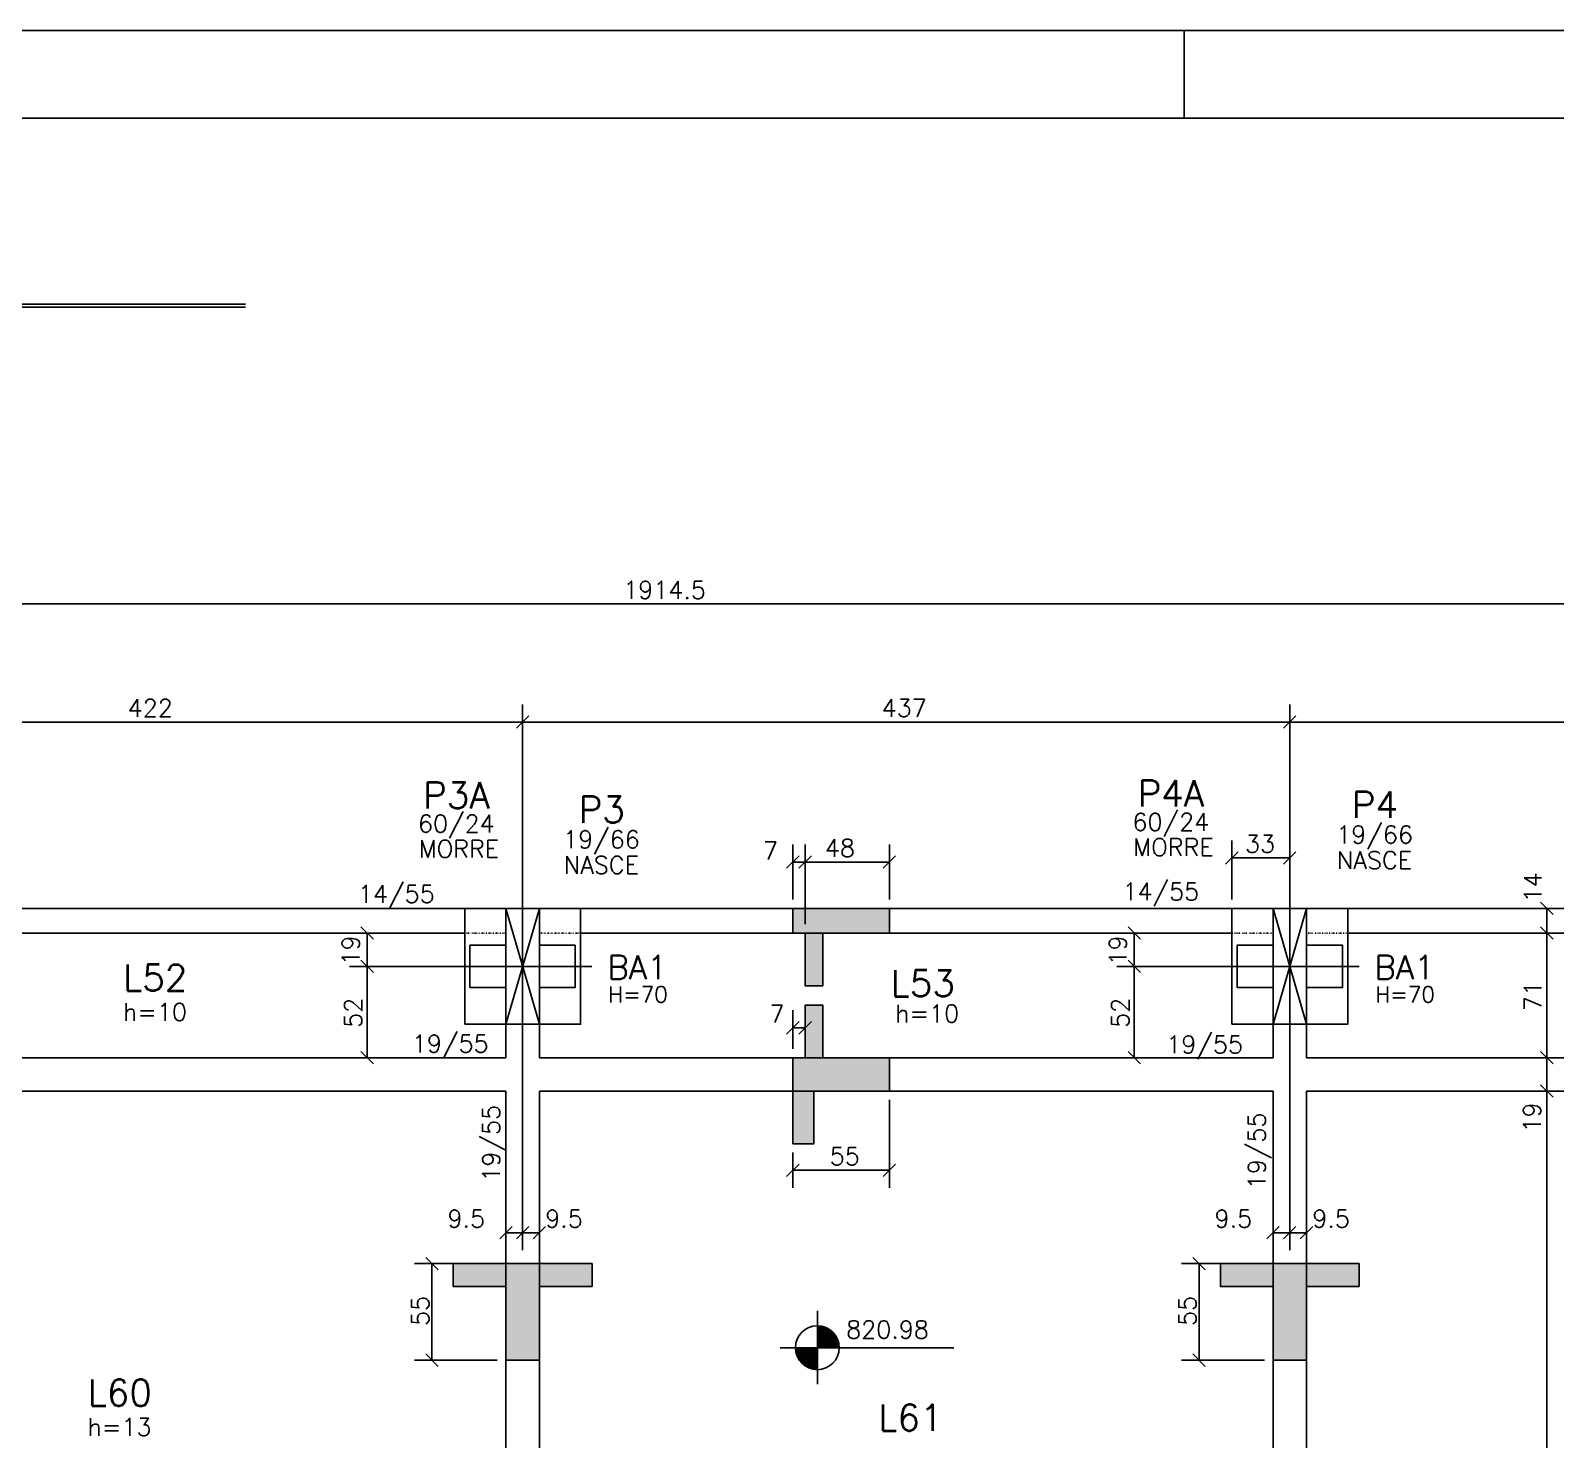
# Model space of a CAD drawing. Extents: x 2105 to 8289, y 869 to 3839.
# Drawn here: x 3360 to 4229, y 3037 to 3839 of the extents above; entities that cross this region are included whole.
import ezdxf

# ---------------------------------------------------------------- set-up
doc = ezdxf.new("R2010")
doc.units = 0
doc.header["$MEASUREMENT"] = 0
doc.linetypes.add('ESTILO_TQS_0004', pattern=[2, 0.5, -0.4, 0.1, -0.4, 0.1, -0.5])
for name, color, linetype in [('1', 1, 'CONTINUOUS'), ('2', 2, 'CONTINUOUS'), ('3', 3, 'CONTINUOUS'), ('4', 4, 'CONTINUOUS'), ('6', 6, 'CONTINUOUS'), ('7', 7, 'CONTINUOUS'), ('8', 8, 'CONTINUOUS'), ('9', 9, 'CONTINUOUS')]:
    doc.layers.add(name, color=color, linetype=linetype)
doc.styles.get("Standard").update_dxf_attribs({"font": 'ROMANS.SHX'})

msp = doc.modelspace()

# ---------------------------------------------------------------- linework, layer by layer
at = {"layer": '1', "linetype": 'Continuous'}
for p, q in [((3630.86, 3273.021), (3649.86, 3339.021)), ((3630.86, 3339.021), (3649.86, 3273.021)), ((4067.86, 3273.021), (4086.86, 3339.021)), ((4067.86, 3339.021), (4086.86, 3273.021))]:
    msp.add_line(p, q, dxfattribs=at)
msp.add_lwpolyline([(2105.09608, 868.924975), (8289.330405, 868.924975), (8289.330405, 3838.924975), (2105.09608, 3838.924975), (2105.09608, 868.924975)], dxfattribs=at)
at = {"layer": '2', "linetype": 'Continuous'}
for p, q in [((3636.824466, 3441.580604), (3643.895534, 3448.651672)), ((4073.824466, 3441.580604), (4080.895534, 3448.651672)), ((4073.824466, 3441.580604), (4080.895534, 3448.651672)), ((4040.824466, 3364.240312), (4047.895534, 3371.31138)), ((4073.824466, 3364.240312), (4080.895534, 3371.31138)), ((3790.739817, 3361.891119), (3797.810885, 3368.962187)), ((3797.739817, 3361.891119), (3804.810885, 3368.962187)), ((3797.739817, 3361.891119), (3804.810885, 3368.962187)), ((3845.739817, 3361.891119), (3852.810885, 3368.962187)), ((4227.32183, 3335.485466), (4220.250763, 3342.556534)), ((3555.32961, 3321.485466), (3548.258542, 3328.556534)), ((3992.32961, 3321.485466), (3985.258542, 3328.556534)), ((4227.32183, 3321.485466), (4220.250763, 3328.556534)), ((4227.32183, 3321.485466), (4220.250763, 3328.556534)), ((3555.32961, 3302.485466), (3548.258542, 3309.556534)), ((3555.32961, 3302.485466), (3548.258542, 3309.556534)), ((3640.36, 3306.021), (3640.36, 3306.021)), ((3992.32961, 3302.485466), (3985.258542, 3309.556534)), ((3992.32961, 3302.485466), (3985.258542, 3309.556534)), ((4077.36, 3306.021), (4077.36, 3306.021)), ((3790.739817, 3267.473405), (3797.810885, 3274.544473)), ((3797.739817, 3267.473405), (3804.810885, 3274.544473)), ((3555.32961, 3250.485466), (3548.258542, 3257.556534)), ((3992.32961, 3250.485466), (3985.258542, 3257.556534)), ((4227.32183, 3250.485466), (4220.250763, 3257.556534)), ((4227.32183, 3250.485466), (4220.250763, 3257.556534)), ((4227.32183, 3231.485466), (4220.250763, 3238.556534)), ((4227.32183, 3231.485466), (4220.250763, 3238.556534)), ((3790.739817, 3186.369845), (3797.810885, 3193.440912)), ((3845.739817, 3186.369845), (3852.810885, 3193.440912)), ((3627.324466, 3150.829577), (3634.395534, 3157.900644)), ((3636.824466, 3150.829577), (3643.895534, 3157.900644)), ((3636.824466, 3150.829577), (3643.895534, 3157.900644)), ((3646.324466, 3150.829577), (3653.395534, 3157.900644)), ((4064.324466, 3150.829577), (4071.395534, 3157.900644)), ((4073.824466, 3150.829577), (4080.895534, 3157.900644)), ((4073.824466, 3150.829577), (4080.895534, 3157.900644)), ((4083.324466, 3150.829577), (4090.395534, 3157.900644)), ((3592.217986, 3133.248921), (3585.146919, 3140.319989)), ((4029.217986, 3133.248921), (4022.146919, 3140.319989)), ((3592.217986, 3078.248921), (3585.146919, 3085.319989)), ((4029.217986, 3078.248921), (4022.146919, 3085.319989))]:
    msp.add_line(p, q, dxfattribs=at)
at = {"layer": '3', "linetype": 'Continuous'}
for p, q in [((4017.107115, 3838.924975), (4017.107115, 3788.925475)), ((3218.36, 3339.021), (3630.86, 3339.021)), ((3649.86, 3339.021), (4067.86, 3339.021)), ((4086.86, 3339.021), (4504.86, 3339.021)), ((3218.36, 3325.021), (3607.36, 3325.021)), ((3673.36, 3325.021), (4044.36, 3325.021)), ((4110.36, 3325.021), (4481.36, 3325.021)), ((3808.23945, 3101.355941), (3808.23945, 3109.936694)), ((3808.23945, 3101.355941), (3808.23945, 3076.355941)), ((3808.23945, 3100.748594), (3812.088574, 3100.748594)), ((3808.23945, 3099.955745), (3813.987912, 3099.955745)), ((3808.23945, 3099.162895), (3815.311708, 3099.162895)), ((3808.23945, 3098.370034), (3816.346969, 3098.370034)), ((3808.23945, 3097.577245), (3817.194308, 3097.577245)), ((3808.23945, 3096.784396), (3817.903318, 3096.784396)), ((3808.23945, 3095.991535), (3818.502654, 3095.991535)), ((3808.23945, 3095.198686), (3819.010676, 3095.198686)), ((3808.23945, 3094.405837), (3819.43983, 3094.405837)), ((3808.23945, 3093.612988), (3819.798888, 3093.612988)), ((3808.23945, 3092.820139), (3820.094194, 3092.820139)), ((3795.73945, 3088.855941), (3787.026574, 3088.855941)), ((3808.239402, 3088.06314), (3795.739402, 3088.06314)), ((3795.73945, 3088.855941), (3820.73945, 3088.855941)), ((3808.239402, 3087.270291), (3795.840396, 3087.270291)), ((3808.239402, 3086.477442), (3795.967759, 3086.477442)), ((3808.239402, 3085.684592), (3796.148385, 3085.684592)), ((3808.239402, 3084.891791), (3796.384658, 3084.891791)), ((3808.239402, 3084.098894), (3796.679963, 3084.098894)), ((3808.23945, 3092.027337), (3820.330466, 3092.027337)), ((3808.23945, 3091.234488), (3820.511045, 3091.234488)), ((3808.23945, 3090.441639), (3820.638455, 3090.441639)), ((3808.23945, 3089.64879), (3820.73945, 3089.64879)), ((3820.73945, 3088.855941), (3886.045573, 3088.855941)), ((3808.239402, 3083.306093), (3797.039022, 3083.306093)), ((3808.239402, 3082.513244), (3797.468175, 3082.513244)), ((3808.239402, 3081.720395), (3797.976197, 3081.720395)), ((3808.239402, 3080.927546), (3798.575582, 3080.927546)), ((3808.239402, 3080.134744), (3799.284543, 3080.134744)), ((3808.239402, 3079.341836), (3800.131883, 3079.341836)), ((3808.239402, 3078.549034), (3801.167144, 3078.549034)), ((3808.239402, 3077.756185), (3802.490939, 3077.756185)), ((3808.239402, 3076.963336), (3804.390325, 3076.963336)), ((3808.23945, 3076.355941), (3808.23945, 3068.135876))]:
    msp.add_line(p, q, dxfattribs=at)
at = {"layer": '3', "linetype": 'ESTILO_TQS_0004'}
for p, q in [((3607.36, 3325.021), (3630.86, 3325.021)), ((3673.36, 3325.021), (3649.86, 3325.021)), ((4044.36, 3325.021), (4067.86, 3325.021)), ((4110.36, 3325.021), (4086.86, 3325.021))]:
    msp.add_line(p, q, dxfattribs=at)
at = {"layer": '3', "linetype": 'Continuous'}
for points in [[(3607.36, 3273.021), (3673.36, 3273.021), (3673.36, 3339.021), (3607.36, 3339.021), (3607.36, 3273.021)], [(4044.36, 3273.021), (4110.36, 3273.021), (4110.36, 3339.021), (4044.36, 3339.021), (4044.36, 3273.021)], [(3630.86, 3273.021), (3630.86, 3254.021)], [(3649.86, 3254.021), (3649.86, 3273.021)], [(4067.86, 3273.021), (4067.86, 3254.021)], [(4086.86, 3254.021), (4086.86, 3273.021)], [(3630.86, 3254.021), (3212.86, 3254.021)], [(4067.86, 3254.021), (3649.86, 3254.021)], [(4504.86, 3254.021), (4086.86, 3254.021)], [(3212.86, 3235.021), (3630.86, 3235.021)], [(3630.86, 3235.021), (3630.86, 2891.021)], [(3649.86, 3235.021), (4067.86, 3235.021)], [(3649.86, 2891.021), (3649.86, 3235.021)], [(4067.86, 3235.021), (4067.86, 2897.021)], [(4086.86, 3235.021), (4504.86, 3235.021)], [(4086.86, 2897.021), (4086.86, 3235.021)]]:
    msp.add_lwpolyline(points, dxfattribs=at)
msp.add_circle((3808.23945, 3088.855941), 12.5, dxfattribs=at)
at = {"layer": '6', "linetype": 'Continuous'}
for p, q in [((2794.236424, 3683.152598), (3482.422129, 3683.152598)), ((2794.236424, 3681.354558), (3482.422129, 3681.354558)), ((3794.275351, 3325.021), (3794.275351, 3339.021)), ((3794.275351, 3339.021), (3849.275351, 3339.021)), ((3849.275351, 3325.021), (3849.275351, 3339.021)), ((3794.275351, 3325.021), (3801.275351, 3325.021)), ((3801.275351, 3295.021), (3801.275351, 3325.021)), ((3811.275351, 3295.021), (3811.275351, 3325.021)), ((3811.275351, 3325.021), (3849.275351, 3325.021)), ((3801.275351, 3295.021), (3801.275351, 3295.021)), ((3801.275351, 3254.021), (3801.275351, 3284.021)), ((3811.275351, 3254.021), (3811.275351, 3284.021)), ((3794.275351, 3235.021), (3794.275351, 3254.021)), ((3794.275351, 3254.021), (3801.275351, 3254.021)), ((3801.275351, 3254.021), (3801.275351, 3254.021)), ((3811.275351, 3254.021), (3849.275351, 3254.021)), ((3849.275351, 3235.021), (3849.275351, 3254.021)), ((3794.275351, 3205.021), (3794.275351, 3235.021)), ((3806.275351, 3205.021), (3806.275351, 3235.021)), ((3806.275351, 3235.021), (3849.275351, 3235.021)), ((3600.86, 3136.784455), (3630.86, 3136.784455)), ((3630.86, 3136.784455), (3649.86, 3136.784455)), ((3649.86, 3136.784455), (3679.86, 3136.784455)), ((4037.86, 3136.784455), (4067.86, 3136.784455)), ((4067.86, 3136.784455), (4086.86, 3136.784455)), ((4086.86, 3136.784455), (4116.86, 3136.784455)), ((3600.86, 3123.784455), (3630.86, 3123.784455)), ((3630.86, 3081.784455), (3630.86, 3123.784455)), ((3649.86, 3081.784455), (3649.86, 3123.784455)), ((3649.86, 3123.784455), (3679.86, 3123.784455)), ((4037.86, 3123.784455), (4067.86, 3123.784455)), ((4067.86, 3081.784455), (4067.86, 3123.784455)), ((4086.86, 3081.784455), (4086.86, 3123.784455)), ((4086.86, 3123.784455), (4116.86, 3123.784455)), ((3630.86, 3081.784455), (3649.86, 3081.784455)), ((4067.86, 3081.784455), (4086.86, 3081.784455))]:
    msp.add_line(p, q, dxfattribs=at)
msp.add_lwpolyline([(2255.098547, 918.92655), (8239.334811, 918.92655), (8239.334811, 3788.925475), (2255.098547, 3788.925475), (2255.098547, 918.92655)], dxfattribs=at)
at = {"layer": '7', "linetype": 'Continuous'}
for points in [[(3630.86, 3273.021), (3649.86, 3273.021), (3649.86, 3339.021), (3630.86, 3339.021), (3630.86, 3273.021)], [(4067.86, 3273.021), (4086.86, 3273.021), (4086.86, 3339.021), (4067.86, 3339.021), (4067.86, 3273.021)], [(3630.86, 3318.021), (3610.36, 3318.021), (3610.36, 3294.021), (3630.86, 3294.021), (3630.86, 3318.021)], [(3670.36, 3318.021), (3649.86, 3318.021), (3649.86, 3294.021), (3670.36, 3294.021), (3670.36, 3318.021)], [(4067.86, 3318.021), (4047.36, 3318.021), (4047.36, 3294.021), (4067.86, 3294.021), (4067.86, 3318.021)], [(4107.36, 3318.021), (4086.86, 3318.021), (4086.86, 3294.021), (4107.36, 3294.021), (4107.36, 3318.021)]]:
    msp.add_lwpolyline(points, dxfattribs=at)
at = {"layer": '8', "linetype": 'Continuous'}
for points in [[(3794.275351, 3339.021), (3849.275351, 3339.021), (3849.275351, 3325.021), (3811.275351, 3325.021), (3811.275351, 3295.021), (3801.275351, 3295.021), (3801.275351, 3325.021), (3794.275351, 3325.021), (3794.275351, 3339.021)], [(3801.275351, 3284.021), (3811.275351, 3284.021), (3811.275351, 3254.021), (3849.275351, 3254.021), (3849.275351, 3235.021), (3806.275351, 3235.021), (3806.275351, 3205.021), (3794.275351, 3205.021), (3794.275351, 3254.021), (3801.275351, 3254.021), (3801.275351, 3284.021)], [(3600.86, 3136.784455), (3600.86, 3123.784455), (3630.86, 3123.784455), (3630.86, 3081.784455), (3649.86, 3081.784455), (3649.86, 3123.784455), (3679.86, 3123.784455), (3679.86, 3136.784455), (3600.86, 3136.784455)], [(4037.86, 3136.784455), (4037.86, 3123.784455), (4067.86, 3123.784455), (4067.86, 3081.784455), (4086.86, 3081.784455), (4086.86, 3123.784455), (4116.86, 3123.784455), (4116.86, 3136.784455), (4037.86, 3136.784455)]]:
    msp.add_lwpolyline(points, dxfattribs=at)
for points in [[(3801.275351, 3325.021), (3794.275351, 3325.021), (3849.275351, 3339.021)], [(3849.275351, 3339.021), (3794.275351, 3325.021), (3794.275351, 3339.021)], [(3811.275351, 3325.021), (3801.275351, 3325.021), (3849.275351, 3339.021)], [(3849.275351, 3339.021), (3849.275351, 3325.021), (3811.275351, 3325.021)], [(3811.275351, 3295.021), (3801.275351, 3295.021), (3811.275351, 3325.021)], [(3801.275351, 3295.021), (3801.275351, 3325.021), (3811.275351, 3325.021)], [(3801.275351, 3254.021), (3801.275351, 3284.021), (3811.275351, 3284.021)], [(3801.275351, 3254.021), (3811.275351, 3284.021), (3806.275351, 3235.021)], [(3811.275351, 3254.021), (3806.275351, 3235.021), (3811.275351, 3284.021)], [(3801.275351, 3254.021), (3806.275351, 3205.021), (3794.275351, 3205.021)], [(3801.275351, 3254.021), (3794.275351, 3205.021), (3794.275351, 3254.021)], [(3801.275351, 3254.021), (3806.275351, 3235.021), (3806.275351, 3205.021)], [(3811.275351, 3254.021), (3849.275351, 3235.021), (3806.275351, 3235.021)], [(3811.275351, 3254.021), (3849.275351, 3254.021), (3849.275351, 3235.021)], [(3600.86, 3123.784455), (3630.86, 3123.784455), (3600.86, 3136.784455)], [(3630.86, 3123.784455), (3679.86, 3136.784455), (3600.86, 3136.784455)], [(3649.86, 3123.784455), (3679.86, 3136.784455), (3630.86, 3123.784455)], [(3679.86, 3123.784455), (3679.86, 3136.784455), (3649.86, 3123.784455)], [(4037.86, 3123.784455), (4067.86, 3123.784455), (4037.86, 3136.784455)], [(4067.86, 3123.784455), (4116.86, 3136.784455), (4037.86, 3136.784455)], [(4086.86, 3123.784455), (4116.86, 3136.784455), (4067.86, 3123.784455)], [(4116.86, 3123.784455), (4116.86, 3136.784455), (4086.86, 3123.784455)], [(3649.86, 3081.784455), (3630.86, 3123.784455), (3630.86, 3081.784455)], [(3649.86, 3123.784455), (3630.86, 3123.784455), (3649.86, 3081.784455)], [(4086.86, 3081.784455), (4067.86, 3123.784455), (4067.86, 3081.784455)], [(4086.86, 3123.784455), (4067.86, 3123.784455), (4086.86, 3081.784455)]]:
    msp.add_solid(points, dxfattribs=at)
at = {"layer": '9', "linetype": 'Continuous'}
for p, q in [((2769.36, 3512.376559), (4683.86, 3512.376559)), ((3640.36, 3144.365111), (3640.36, 3455.116138)), ((3640.36, 3311.021), (3640.36, 3455.116138)), ((3640.36, 3450.116138), (3640.36, 3435.116138)), ((4077.36, 3144.365111), (4077.36, 3455.116138)), ((3218.36, 3445.116138), (3640.36, 3445.116138)), ((3640.36, 3445.116138), (4077.36, 3445.116138)), ((4077.36, 3445.116138), (4514.36, 3445.116138)), ((3794.275351, 3344.021), (3794.275351, 3375.426653)), ((3801.275351, 3330.021), (3801.275351, 3375.426653)), ((3849.275351, 3344.021), (3849.275351, 3375.426653)), ((4044.36, 3344.021), (4044.36, 3377.775846)), ((4077.36, 3360.797831), (4077.36, 3377.775846)), ((3794.275351, 3365.426653), (3801.275351, 3365.426653)), ((3801.275351, 3365.426653), (3849.275351, 3365.426653)), ((4044.36, 3367.775846), (4077.36, 3367.775846)), ((4223.786297, 3325.021), (4223.786297, 3339.021)), ((3550.154368, 3325.021), (3541.794076, 3325.021)), ((3551.794076, 3306.021), (3551.794076, 3325.021)), ((3987.154368, 3325.021), (3978.794076, 3325.021)), ((3988.794076, 3306.021), (3988.794076, 3325.021)), ((4223.786297, 3254.021), (4223.786297, 3325.021)), ((3679.79065, 3306.021), (3541.794076, 3306.021)), ((3551.794076, 3254.021), (3551.794076, 3306.021)), ((4116.79065, 3306.021), (3978.794076, 3306.021)), ((3988.794076, 3254.021), (3988.794076, 3306.021)), ((3794.275351, 3259.021), (3794.275351, 3281.008939)), ((3801.275351, 3264.587303), (3801.275351, 3281.008939)), ((3794.275351, 3271.008939), (3801.275351, 3271.008939)), ((3569.857897, 3254.021), (3541.794076, 3254.021)), ((4223.786297, 3235.021), (4223.786297, 3254.021)), ((4223.786297, 2812.021), (4223.786297, 3235.021)), ((3849.275351, 3230.021), (3849.275351, 3179.905378)), ((3794.275351, 3200.021), (3794.275351, 3179.905378)), ((3794.275351, 3189.905378), (3849.275351, 3189.905378)), ((3630.86, 3150.989424), (3630.86, 3164.365111)), ((4067.86, 3150.989424), (4067.86, 3164.365111)), ((3630.86, 3154.365111), (3640.36, 3154.365111)), ((3640.36, 3154.365111), (3649.86, 3154.365111)), ((4067.86, 3154.365111), (4077.36, 3154.365111)), ((4077.36, 3154.365111), (4086.86, 3154.365111)), ((3640.36, 3153.338076), (3640.36, 3144.365111)), ((4077.36, 3153.338076), (4077.36, 3144.365111)), ((3602.351205, 3136.784455), (3578.682453, 3136.784455)), ((3588.682453, 3081.784455), (3588.682453, 3136.784455)), ((4039.351205, 3136.784455), (4015.682453, 3136.784455)), ((4025.682453, 3081.784455), (4025.682453, 3136.784455)), ((3625.86, 3081.784455), (3578.682453, 3081.784455)), ((4062.86, 3081.784455), (4015.682453, 3081.784455))]:
    msp.add_line(p, q, dxfattribs=at)

# ---------------------------------------------------------------- texts
at = {"layer": '2', "linetype": 'Continuous'}
for s, p in [('1914.5', (3697.61, 3515.376559)), ('422', (3415.36, 3448.116138)), ('437', (3844.86, 3448.116138)), ('33', (4051.86, 3370.775846)), ('7', (3777.23933, 3366.862979)), ('48', (3812.520657, 3368.426653)), ('7', (3780.942021, 3274.008939)), ('55', (3815.275351, 3192.905378)), ('9.5', (3597.52667, 3157.365111)), ('9.5', (3653.19333, 3157.365111)), ('9.5', (4034.52667, 3157.365111)), ('9.5', (4090.19333, 3157.365111))]:
    msp.add_text(s, height=10, dxfattribs=at).set_placement(p)
for s, p in [('14', (4220.786297, 3342.35433)), ('19', (3547.419411, 3306.512433)), ('19', (3984.419411, 3306.512433)), ('71', (4220.786297, 3280.521)), ('52', (3548.794076, 3271.021)), ('52', (3985.794076, 3271.021)), ('19', (4220.344206, 3211.376965)), ('55', (3587.060914, 3101.23061)), ('55', (4024.060914, 3101.23061))]:
    msp.add_text(s, height=10, rotation=90, dxfattribs=at).set_placement(p)
at = {"layer": '3', "linetype": 'Continuous'}
for s, height, p in [('60/24', 10, (3580.725793, 3382.271009)), ('60/24', 10, (3987.754768, 3383.241761)), ('19/66', 10, (3663.368689, 3373.317987)), ('19/66', 10, (4103.819864, 3376.052725)), ('MORRE', 10, (3581.115597, 3367.920291)), ('MORRE', 10, (3988.144573, 3368.891043)), ('NASCE', 10, (4104.209668, 3361.507105)), ('NASCE', 10, (3663.758494, 3358.772367)), ('14/55', 10, (3546.548513, 3342.255028)), ('14/55', 10, (3982.059804, 3343.636487)), ('H=70', 9, (3689.092652, 3285.524165)), ('H=70', 9, (4126.092652, 3285.524165)), ('h=10', 10, (3412.715847, 3275.059476)), ('h=10', 10, (3852.574408, 3274.151222)), ('19/55', 10, (3577.282614, 3257.02731)), ('19/55', 10, (4006.998755, 3256.555094)), ('820.98', 10, (3824.643988, 3094.179565)), ('h=13', 10, (3392.541188, 3038.699548))]:
    msp.add_text(s, height=height, dxfattribs=at).set_placement(p)
for p in [(3627.443185, 3183.414891), (4063.558517, 3179.072005)]:
    msp.add_text('19/55', height=10, rotation=90, dxfattribs=at).set_placement(p)
at = {"layer": '4', "linetype": 'Continuous'}
for s, height, p in [('P3A', 15, (3583.592376, 3396.004073)), ('P4A', 15, (3990.621352, 3396.974825)), ('P4', 15, (4112.63167, 3390.581758)), ('P3', 15, (3672.180496, 3387.847019)), ('BA1', 13.5, (3688.660435, 3298.778287)), ('BA1', 13.5, (4125.660435, 3298.778287)), ('L52', 15, (3412.715847, 3292.059476)), ('L53', 15, (3849.961469, 3288.91156)), ('L60', 15, (3392.541188, 3055.699548)), ('L61', 15, (3842.928762, 3041.523875))]:
    msp.add_text(s, height=height, dxfattribs=at).set_placement(p)

doc.saveas('drawing.dxf')
